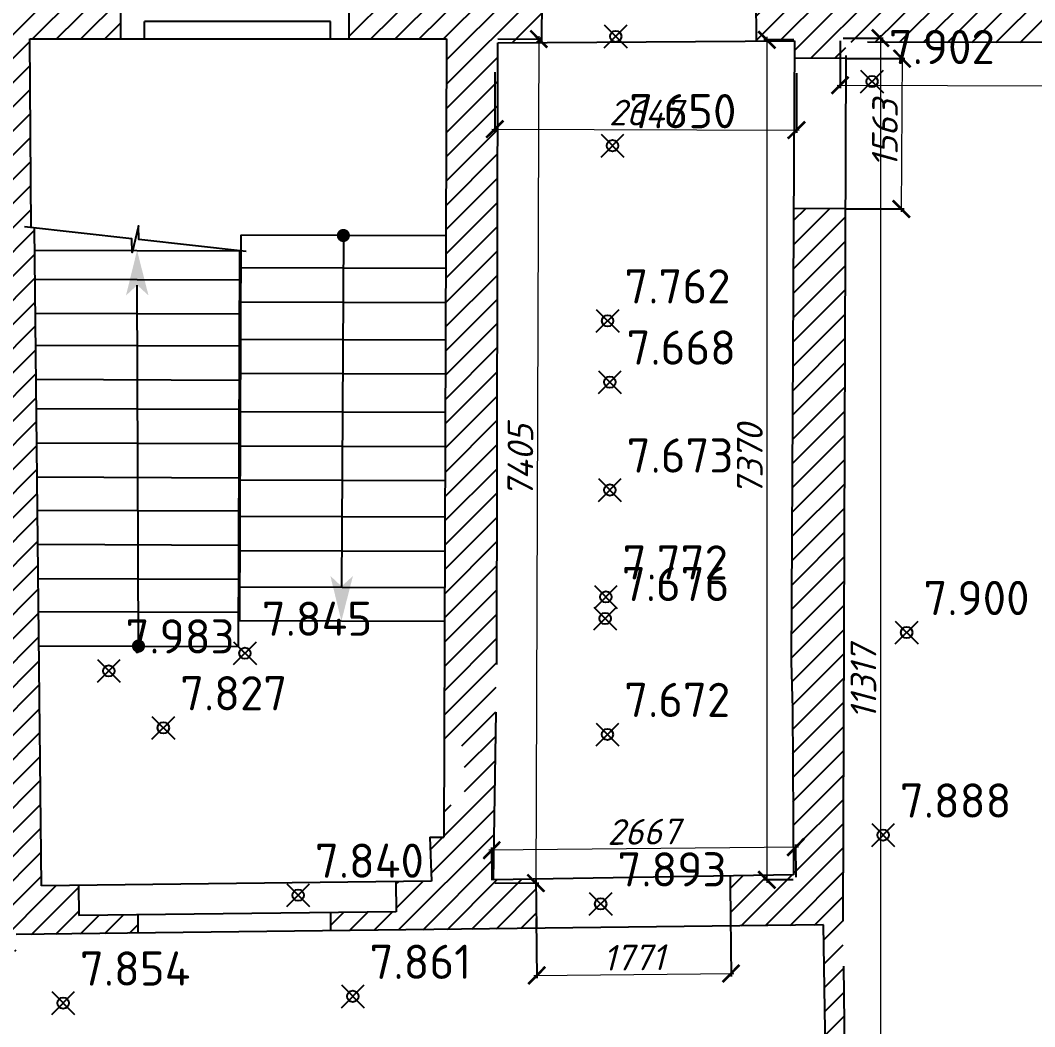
# Model space of a CAD drawing. Header units: millimetres. Extents: x 105 to 396, y -208 to 461.
# Drawn here: x 225.65 to 234.55, y 115.51 to 124.34 of the extents above; entities that cross this region are included whole.
import ezdxf

# ---------------------------------------------------------------- set-up
doc = ezdxf.new("R2010")
doc.units = ezdxf.units.MM
doc.header["$PDMODE"] = 35
doc.header["$PDSIZE"] = 0.1
for name, color, linetype in [('0_Point_Height', 2, 'Continuous'), ('0_Point_Point', 7, 'Continuous'), ('Контур', 7, 'Continuous'), ('тх разм', 7, 'Continuous'), ('Штриховка', 252, 'Continuous')]:
    doc.layers.add(name, color=color, linetype=linetype)
doc.styles.add('Мой', font='isocpeui.ttf')
doc.styles.add('СПДС', font='isocpeur.ttf')
doc.dimstyles.new('Размер в модели', dxfattribs={"dimscale": 0.5, "dimtxt": 0.45, "dimasz": 0.3, "dimexe": 0.05, "dimexo": 0.05, "dimgap": 0.07, "dimtad": 1, "dimdec": 0, "dimlfac": 1000, "dimzin": 1, "dimdsep": 46, "dimtxsty": 'Мой', "dimblk": 'ARCHTICK', "dimcen": 0, "dimdle": 0.05, "dimclrd": 7, "dimclre": 7, "dimclrt": 7, "dimadec": 7, "dimazin": 0, "dimtfac": 1, "dimtdec": 0, "dimtmove": 0, "dimatfit": 3, "dimfxl": 1, "dimfxlon": 1, "dimtolj": 1, "dimtzin": 9, "dimlwd": 13, "dimlwe": -1, "dimarcsym": 1})

# ---------------------------------------------------------------- blocks, each defined once
blk = doc.blocks.new('S1')
at = {"color": 0, "const_width": 0.75}
blk.add_lwpolyline([(-0.375, 0, 1), (0.375, 0, 1)], format="xyb", close=True, dxfattribs=at)
blk = doc.blocks.new('*U55')
at = {"layer": 'Штриховка'}
blk.add_lwpolyline([(0, 0), (-2.5726, -1.6904)], dxfattribs=at)
blk.add_solid([(-2.827, -1.8576), (-2.4423, -1.7231), (-2.5508, -1.5579), (-2.5726, -1.6904)], dxfattribs=at)
at = {"layer": 'Штриховка', "xscale": 0.07662220042706859, "yscale": 0.07662220042706859, "zscale": 0.07662220042706859, "rotation": 1.855910294584648}
blk.add_blockref('S1', (0, 0), dxfattribs=at)
blk = doc.blocks.new('*U56')
at = {"layer": 'Штриховка'}
blk.add_lwpolyline([(0, 0), (2.6313, 1.7621)], dxfattribs=at)
blk.add_solid([(2.8842, 1.9315), (2.5007, 1.7936), (2.6107, 1.6294), (2.6313, 1.7621)], dxfattribs=at)
at = {"layer": 'Штриховка', "xscale": 0.0766222004270686, "yscale": 0.0766222004270686, "zscale": 0.0766222004270686, "rotation": 182.3565030755687}
blk.add_blockref('S1', (0, 0), dxfattribs=at)
blk = doc.blocks.new('_ArchTick')
at = {"color": 0, "linetype": 'ByBlock', "const_width": 0.15}
blk.add_lwpolyline([(-0.5, -0.5), (0.5, 0.5)], dxfattribs=at)
blk = doc.blocks.new('*D392')
at = {"layer": 'Defpoints', "color": 0, "ltscale": 0.03, "transparency": 16777216}
for p in [(232.8426, 124.1799), (238.7096, 124.1654), (238.7085, 123.7513)]:
    blk.add_point(p, dxfattribs=at)
at = {"layer": 'тх разм', "color": 7, "ltscale": 0.03, "transparency": 16777216}
for p, q in [((232.8425, 124.1549), (232.8415, 123.7409)), ((238.7095, 124.1404), (238.7085, 123.7263))]:
    blk.add_line(p, q, dxfattribs=at)
at = {"layer": 'тх разм', "color": 7, "lineweight": 13, "ltscale": 0.03, "transparency": 16777216}
blk.add_line((232.8165, 123.766), (238.7335, 123.7513), dxfattribs=at)
at = {"layer": 'тх разм', "color": 7, "lineweight": 13, "ltscale": 0.03, "transparency": 16777216, "xscale": 0.15, "yscale": 0.15, "zscale": 0.15}
for p, rotation in [((232.8415, 123.7659), 179.8577946393317), ((238.7085, 123.7513), 359.8577946393318)]:
    blk.add_blockref('_ArchTick', p, dxfattribs=dict(at, rotation=rotation))
at = {"layer": 'тх разм', "color": 7, "ltscale": 0.03, "transparency": 16777216, "insert": (235.7754, 123.9076), "char_height": 0.225, "attachment_point": 5, "rotation": 359.85779, "style": 'Мой'}
blk.add_mtext('\\A1;5867', dxfattribs=at)
blk = doc.blocks.new('*D394')
at = {"layer": 'Defpoints', "color": 0, "ltscale": 0.03, "transparency": 16777216}
for p in [(232.8426, 124.1799), (232.8506, 112.8629), (233.1958, 112.8629)]:
    blk.add_point(p, dxfattribs=at)
at = {"layer": 'тх разм', "color": 7, "ltscale": 0.03, "transparency": 16777216}
for p, q in [((232.8676, 124.1799), (233.2208, 124.1799)), ((232.8756, 112.8629), (233.2208, 112.8629))]:
    blk.add_line(p, q, dxfattribs=at)
at = {"layer": 'тх разм', "color": 7, "lineweight": 13, "ltscale": 0.03, "transparency": 16777216}
blk.add_line((233.1958, 124.2049), (233.1958, 112.8379), dxfattribs=at)
at = {"layer": 'тх разм', "color": 7, "lineweight": 13, "ltscale": 0.03, "transparency": 16777216, "xscale": 0.15, "yscale": 0.15, "zscale": 0.15}
for p, rotation in [((233.1958, 124.1799), 90), ((233.1958, 112.8629), 270)]:
    blk.add_blockref('_ArchTick', p, dxfattribs=dict(at, rotation=rotation))
at = {"layer": 'тх разм', "color": 7, "ltscale": 0.03, "transparency": 16777216, "insert": (233.0468, 118.5274), "char_height": 0.225, "attachment_point": 5, "rotation": 90, "style": 'Мой'}
blk.add_mtext('\\A1;11317', dxfattribs=at)
blk = doc.blocks.new('*D415')
at = {"layer": 'Defpoints', "color": 0, "ltscale": 0.03, "transparency": 16777216}
for p in [(229.8143, 124.1731), (232.4613, 124.1647), (232.4587, 123.373)]:
    blk.add_point(p, dxfattribs=at)
at = {"layer": 'тх разм', "color": 7, "ltscale": 0.03, "transparency": 16777216}
for p, q in [((229.8133, 123.8814), (229.8117, 123.3564)), ((232.4603, 123.873), (232.4587, 123.348))]:
    blk.add_line(p, q, dxfattribs=at)
at = {"layer": 'тх разм', "color": 7, "lineweight": 13, "ltscale": 0.03, "transparency": 16777216}
blk.add_line((229.7868, 123.3815), (232.4837, 123.3729), dxfattribs=at)
at = {"layer": 'тх разм', "color": 7, "lineweight": 13, "ltscale": 0.03, "transparency": 16777216, "xscale": 0.15, "yscale": 0.15, "zscale": 0.15}
for p, rotation in [((229.8118, 123.3814), 179.8174945378463), ((232.4587, 123.373), 359.8174945378463)]:
    blk.add_blockref('_ArchTick', p, dxfattribs=dict(at, rotation=rotation))
at = {"layer": 'тх разм', "color": 7, "ltscale": 0.03, "transparency": 16777216, "insert": (231.1357, 123.5262), "char_height": 0.225, "attachment_point": 5, "rotation": 359.81749, "style": 'Мой'}
blk.add_mtext('\\A1;2647', dxfattribs=at)
blk = doc.blocks.new('*D416')
at = {"layer": 'Defpoints', "color": 0, "ltscale": 0.03, "transparency": 16777216}
for p in [(232.4613, 124.1647), (232.1989, 116.7947), (232.455, 116.7947)]:
    blk.add_point(p, dxfattribs=at)
at = {"layer": 'тх разм', "color": 7, "ltscale": 0.03, "transparency": 16777216}
for p, q in [((232.4363, 124.1647), (232.1739, 124.1647)), ((232.43, 116.7947), (232.1739, 116.7947))]:
    blk.add_line(p, q, dxfattribs=at)
at = {"layer": 'тх разм', "color": 7, "lineweight": 13, "ltscale": 0.03, "transparency": 16777216}
blk.add_line((232.1989, 124.1897), (232.1989, 116.7697), dxfattribs=at)
at = {"layer": 'тх разм', "color": 7, "lineweight": 13, "ltscale": 0.03, "transparency": 16777216, "xscale": 0.15, "yscale": 0.15, "zscale": 0.15}
for p, rotation in [((232.1989, 124.1647), 90), ((232.1989, 116.7947), 270)]:
    blk.add_blockref('_ArchTick', p, dxfattribs=dict(at, rotation=rotation))
at = {"layer": 'тх разм', "color": 7, "ltscale": 0.03, "transparency": 16777216, "insert": (232.05, 120.4797), "char_height": 0.225, "attachment_point": 5, "rotation": 90, "style": 'Мой'}
blk.add_mtext('\\A1;7370', dxfattribs=at)
blk = doc.blocks.new('*D417')
at = {"layer": 'Defpoints', "color": 0, "ltscale": 0.03, "transparency": 16777216}
for p in [(229.7853, 117.0547), (232.455, 116.7947), (229.7882, 116.7682)]:
    blk.add_point(p, dxfattribs=at)
at = {"layer": 'тх разм', "color": 7, "lineweight": 13, "ltscale": 0.03, "transparency": 16777216}
blk.add_line((232.4772, 117.0814), (229.7603, 117.0544), dxfattribs=at)
at = {"layer": 'тх разм', "color": 7, "ltscale": 0.03, "transparency": 16777216}
for p, q in [((229.7879, 116.7932), (229.7851, 117.0797)), ((232.4548, 116.8197), (232.4519, 117.1062))]:
    blk.add_line(p, q, dxfattribs=at)
at = {"layer": 'тх разм', "color": 7, "lineweight": 13, "ltscale": 0.03, "transparency": 16777216, "xscale": 0.15, "yscale": 0.15, "zscale": 0.15}
for p, rotation in [((229.7853, 117.0547), 180.5696451931217), ((232.4522, 117.0812), 0.5696451931216995)]:
    blk.add_blockref('_ArchTick', p, dxfattribs=dict(at, rotation=rotation))
at = {"layer": 'тх разм', "color": 7, "ltscale": 0.03, "transparency": 16777216, "insert": (231.1173, 117.2169), "char_height": 0.225, "attachment_point": 5, "rotation": 0.56965, "style": 'Мой'}
blk.add_mtext('\\A1;2667', dxfattribs=at)
blk = doc.blocks.new('*D418')
at = {"layer": 'Defpoints', "color": 0, "ltscale": 0.03, "transparency": 16777216}
for p in [(229.8143, 124.1731), (229.7882, 116.7682), (230.1722, 116.7668)]:
    blk.add_point(p, dxfattribs=at)
at = {"layer": 'тх разм', "color": 7, "ltscale": 0.03, "transparency": 16777216}
for p, q in [((229.8393, 124.1731), (230.2233, 124.1717)), ((229.8132, 116.7681), (230.1972, 116.7667))]:
    blk.add_line(p, q, dxfattribs=at)
at = {"layer": 'тх разм', "color": 7, "lineweight": 13, "ltscale": 0.03, "transparency": 16777216}
blk.add_line((230.1984, 124.1968), (230.1721, 116.7418), dxfattribs=at)
at = {"layer": 'тх разм', "color": 7, "lineweight": 13, "ltscale": 0.03, "transparency": 16777216, "xscale": 0.15, "yscale": 0.15, "zscale": 0.15}
for p, rotation in [((230.1983, 124.1718), 89.79803941585254), ((230.1722, 116.7668), 269.7980394158525)]:
    blk.add_blockref('_ArchTick', p, dxfattribs=dict(at, rotation=rotation))
at = {"layer": 'тх разм', "color": 7, "ltscale": 0.03, "transparency": 16777216, "insert": (230.0363, 120.4698), "char_height": 0.225, "attachment_point": 5, "rotation": 89.79804, "style": 'Мой'}
blk.add_mtext('\\A1;7405', dxfattribs=at)
blk = doc.blocks.new('*D402')
at = {"layer": 'Defpoints', "color": 0, "ltscale": 0.03, "transparency": 16777216}
for p in [(232.1086, 125.3133), (230.2261, 124.1718), (232.1043, 124.1647)]:
    blk.add_point(p, dxfattribs=at)
at = {"layer": 'тх разм', "color": 7, "lineweight": 13, "ltscale": 0.03, "transparency": 16777216}
blk.add_line((230.2054, 125.3205), (232.1336, 125.3132), dxfattribs=at)
at = {"layer": 'тх разм', "color": 7, "ltscale": 0.03, "transparency": 16777216}
for p, q in [((230.2285, 124.8204), (230.2305, 125.3454)), ((232.1067, 124.8133), (232.1087, 125.3383))]:
    blk.add_line(p, q, dxfattribs=at)
at = {"layer": 'тх разм', "color": 7, "lineweight": 13, "ltscale": 0.03, "transparency": 16777216, "xscale": 0.15, "yscale": 0.15, "zscale": 0.15}
for p, rotation in [((230.2304, 125.3204), 179.7825025749267), ((232.1086, 125.3133), 359.7825025749266)]:
    blk.add_blockref('_ArchTick', p, dxfattribs=dict(at, rotation=rotation))
at = {"layer": 'тх разм', "color": 7, "ltscale": 0.03, "transparency": 16777216, "insert": (231.1701, 125.4643), "char_height": 0.225, "attachment_point": 5, "rotation": 359.7825, "style": 'Мой'}
blk.add_mtext('\\A1;1909', dxfattribs=at)
blk = doc.blocks.new('*D169')
at = {"layer": 'Defpoints', "color": 0, "ltscale": 0.03, "transparency": 16777216}
for p in [(232.441, 124.0046), (232.4341, 122.6858), (233.3789, 122.6809)]:
    blk.add_point(p, dxfattribs=at)
at = {"layer": 'тх разм', "color": 7, "ltscale": 0.03, "transparency": 16777216}
for p, q in [((232.8858, 124.0023), (233.4108, 123.9996)), ((232.8789, 122.6835), (233.4039, 122.6808))]:
    blk.add_line(p, q, dxfattribs=at)
at = {"layer": 'тх разм', "color": 7, "lineweight": 13, "ltscale": 0.03, "transparency": 16777216}
blk.add_line((233.386, 124.0247), (233.3788, 122.6559), dxfattribs=at)
at = {"layer": 'тх разм', "color": 7, "lineweight": 13, "ltscale": 0.03, "transparency": 16777216, "xscale": 0.15, "yscale": 0.15, "zscale": 0.15}
for p, rotation in [((233.3858, 123.9997), 89.70048220726719), ((233.3789, 122.6809), 269.7004822072672)]:
    blk.add_blockref('_ArchTick', p, dxfattribs=dict(at, rotation=rotation))
at = {"layer": 'тх разм', "color": 7, "ltscale": 0.03, "transparency": 16777216, "insert": (233.2349, 123.3411), "char_height": 0.225, "attachment_point": 5, "rotation": 89.70048, "style": 'Мой'}
blk.add_mtext('\\A1;1563', dxfattribs=at)
blk = doc.blocks.new('*D401')
at = {"layer": 'Defpoints', "color": 0, "ltscale": 0.03, "transparency": 16777216}
for p in [(231.8766, 116.789), (230.1726, 116.772), (231.8847, 115.9731)]:
    blk.add_point(p, dxfattribs=at)
at = {"layer": 'тх разм', "color": 7, "ltscale": 0.03, "transparency": 16777216}
for p, q in [((230.1758, 116.4561), (230.181, 115.9311)), ((231.8797, 116.473), (231.8849, 115.9481))]:
    blk.add_line(p, q, dxfattribs=at)
at = {"layer": 'тх разм', "color": 7, "lineweight": 13, "ltscale": 0.03, "transparency": 16777216}
blk.add_line((230.1557, 115.9559), (231.9097, 115.9733), dxfattribs=at)
at = {"layer": 'тх разм', "color": 7, "lineweight": 13, "ltscale": 0.03, "transparency": 16777216, "xscale": 0.15, "yscale": 0.15, "zscale": 0.15}
for p, rotation in [((230.1807, 115.9561), 180.5696451931218), ((231.8847, 115.9731), 0.5696451931217648)]:
    blk.add_blockref('_ArchTick', p, dxfattribs=dict(at, rotation=rotation))
at = {"layer": 'тх разм', "color": 7, "ltscale": 0.03, "transparency": 16777216, "insert": (231.0312, 116.1135), "char_height": 0.225, "attachment_point": 5, "rotation": 0.56965, "style": 'Мой'}
blk.add_mtext('\\A1;1771', dxfattribs=at)
blk = doc.blocks.new('оо')
at = {"layer": 'Штриховка', "ltscale": 0.03}
h = blk.add_hatch(dxfattribs=at)
h.set_pattern_fill('_USER', color=256, scale=0.15, angle=45, pattern_type=0)
h.set_pattern_definition([(45, (-730.07147, -1523.20352), (-0.106066017, 0.106066017), [])])
h.paths.add_polyline_path([(239.404, 133.2256), (239.4012, 134.1799), (239.1087, 134.179), (239.1089, 134.1415), (238.9689, 134.1409), (238.6966, 134.1397), (238.703, 132.6484), (238.7009, 132.4994), (238.7039, 131.6408), (238.9865, 131.6418), (239.4111, 131.6436)])
h.paths.add_polyline_path([(192.7854, 116.8622), (192.6882, 116.8627), (192.4633, 116.8808), (192.1985, 116.8808), (192.1985, 116.3933), (192.7876, 116.3961)])
h.paths.add_polyline_path([(183.8492, 138.1624), (183.394, 138.1603), (183.4009, 133.9571), (183.3941, 133.8458), (183.3941, 133.0673), (183.3992, 132.8898), (183.405, 127.5534), (183.8708, 127.5534), (183.8715, 133.1585)])
h.paths.add_polyline_path([(177.3207, 133.8845), (177.0269, 133.8847), (176.8869, 133.8848), (176.8869, 133.9427), (176.6088, 133.943), (176.6073, 132.4189), (176.6039, 131.5441), (176.8866, 131.5429), (176.8866, 131.6021), (177.0266, 131.6022), (177.3204, 131.6025), (177.3191, 132.9128), (177.32, 133.051)])
h.paths.add_polyline_path([(217.5034, 112.887), (212.9544, 112.9068), (212.9524, 112.4478), (215.1911, 112.443), (215.3615, 112.4114), (216.5728, 112.4114), (216.7672, 112.4391), (217.5014, 112.4371)])
h.paths.add_polyline_path([(217.2457, 106.1328), (217.2456, 106.2728), (217.2466, 106.5764), (216.7557, 106.578), (216.6182, 106.5777), (216.1187, 106.5793), (216.1176, 106.2534), (216.1172, 106.1134), (216.0973, 106.1134), (216.0975, 105.805), (216.3924, 105.8052), (216.3925, 105.6692), (216.913, 105.6696), (216.9129, 105.8056), (217.2459, 105.8058)])
h.paths.add_polyline_path([(211.4827, 106.2769), (211.4823, 106.1369), (211.4958, 106.1369), (211.4948, 105.8085), (210.422, 105.8117), (210.423, 106.1371), (210.4232, 106.2771), (210.4235, 106.5958), (210.8454, 106.5953), (210.9864, 106.5952), (210.9864, 106.5958), (211.4837, 106.5942)])
h.paths.add_polyline_path([(211.4114, 112.9136), (210.4672, 112.9177), (210.4653, 112.4608), (210.8517, 112.4599), (210.9896, 112.452), (211.4094, 112.4511)])
h.paths.add_polyline_path([(200.1463, 106.6082), (199.8139, 106.6089), (199.6692, 106.6118), (199.1635, 106.6109), (199.1639, 106.3057), (199.1642, 106.1657), (199.1563, 106.1657), (199.156, 105.8315), (199.4238, 105.8313), (199.4237, 105.712), (199.939, 105.7115), (199.9391, 105.8308), (200.222, 105.8305), (200.2223, 106.1587), (200.1454, 106.1588), (200.1457, 106.2988)])
h.paths.add_polyline_path([(206.7125, 112.9301), (201.9453, 112.9362), (201.9447, 112.4713), (205.2499, 112.453), (205.3897, 112.4721), (208.9313, 112.4642), (208.9323, 112.9244), (207.9955, 112.9285), (207.3025, 112.9294), (207.3023, 112.7522), (206.7123, 112.753)])
h.paths.add_polyline_path([(205.8476, 106.6011), (205.3811, 106.6016), (205.2424, 106.5982), (204.8156, 106.5991), (204.815, 106.2897), (204.8147, 106.1497), (204.8144, 105.8262), (205.8467, 105.8253), (205.8472, 106.2966)])
h.paths.add_polyline_path([(200.4007, 112.9382), (193.5761, 112.947), (193.5755, 112.5059), (197.2532, 112.5065), (197.5, 112.5018), (199.6384, 112.5018), (199.7936, 112.4832), (200.3982, 112.4799)])
h.paths.add_polyline_path([(202.9986, 117.2804), (202.9986, 117.5847), (201.9027, 117.5847), (201.9027, 117.2828), (201.9779, 117.2826), (201.9774, 117.1426), (201.9765, 116.8296), (202.9955, 116.8265), (202.9965, 117.1404)])
h.paths.add_polyline_path([(200.2064, 117.148), (200.2068, 117.288), (200.2213, 117.288), (200.2213, 117.5848), (199.1388, 117.5848), (199.1388, 117.2989), (199.1597, 117.2989), (199.1592, 117.1589), (199.1583, 116.8383), (200.2054, 116.8351)])
h.paths.add_polyline_path([(197.3529, 117.3044), (197.3846, 117.3043), (197.3846, 117.5848), (194.5927, 117.5849), (194.5914, 117.8366), (194.2593, 117.8348), (194.2596, 117.8083), (194.1196, 117.8071), (194.0031, 117.8061), (194.0035, 117.7593), (193.8537, 117.758), (193.8615, 116.8562), (193.6286, 116.8575), (193.6261, 116.4), (194.3481, 116.4034), (194.3379, 116.8531), (197.3514, 116.8438), (197.3524, 117.1644)])
h.paths.add_polyline_path([(190.8882, 118.0903), (190.8758, 119.5941), (190.8745, 119.7681), (190.8745, 121.1573), (190.8789, 121.5362), (190.8881, 124.1511), (191.4675, 124.1484), (191.469, 124.4727), (191.4692, 124.6127), (191.4696, 124.903), (189.461, 124.9059), (189.4606, 124.6307), (189.6075, 124.6303), (189.6072, 124.4903), (189.6065, 124.1767), (190.4004, 124.1749), (190.4314, 116.8256), (190.0179, 116.8231), (190.0195, 116.5532), (189.5732, 116.5505), (189.5742, 116.3905), (190.7775, 116.4037), (190.7775, 116.2605), (191.1955, 116.2605), (191.1955, 116.3886), (191.3855, 116.3895), (191.3855, 116.8808), (190.914, 116.8808), (190.914, 117.8239)])
h.paths.add_polyline_path([(194.5541, 124.8985), (193.218, 124.9005), (193.2176, 124.6047), (193.217, 124.4647), (193.156, 124.465), (193.1545, 124.1407), (193.8013, 124.1377), (193.8308, 121.5132), (193.8227, 121.3387), (193.8457, 118.6753), (193.9956, 118.6766), (194.1121, 118.6776), (194.252, 118.6788), (194.2528, 118.5934), (194.5874, 118.5951)])
h.paths.add_polyline_path([(187.6473, 124.6347), (187.7908, 124.6344), (187.7912, 124.9084), (187.2137, 124.9092), (187.2077, 125.9046), (186.8972, 125.9027), (186.8973, 125.8694), (186.7573, 125.8691), (186.4783, 125.8684), (186.481, 124.784), (186.1138, 124.7851), (186.112, 124.1958), (186.3906, 124.1953), (186.4011, 119.2135), (186.563, 119.2138), (186.5639, 118.7778), (186.4985, 118.7777), (186.4992, 118.4547), (186.4027, 118.4545), (186.4067, 116.5333), (186.4086, 116.3557), (187.9038, 116.3721), (187.9027, 116.5403), (187.3499, 116.5369), (187.3483, 116.8068), (186.8542, 116.8038), (186.8526, 117.3304), (186.7015, 117.33), (186.6997, 117.909), (186.8508, 117.9094), (186.8319, 124.1829), (187.6463, 124.1811), (187.647, 124.4947)])
h.paths.add_polyline_path([(183.823, 121.0007), (183.3811, 120.9985), (183.4071, 116.1535), (183.5147, 116.1534), (183.5138, 115.3175), (183.6593, 115.3175), (183.6596, 116.1505), (183.8485, 116.1505), (183.8485, 116.3276), (183.8448, 116.5044)])
h.paths.add_polyline_path([(184.0699, 124.7912), (183.8705, 124.7918), (183.8707, 126.1754), (183.4065, 126.1754), (183.408, 124.7982), (178.5746, 124.8027), (177.3206, 124.8009), (177.3267, 125.5118), (177.3263, 125.9256), (177.0276, 125.9252), (176.8876, 125.9251), (176.8876, 125.9505), (176.5817, 125.9517), (176.577, 124.7704), (176.6982, 124.7699), (176.7001, 123.6128), (177.0084, 123.6133), (177.0082, 123.6711), (177.1482, 123.6716), (177.4743, 123.6726), (177.4727, 124.1986), (183.1307, 124.1944), (183.1933, 124.1839), (183.3608, 124.1839), (183.3608, 123.9068), (183.3658, 123.8498), (183.3739, 122.3541), (183.8164, 122.3563), (183.8075, 124.1996), (184.0681, 124.1992)])
h.paths.add_polyline_path([(177.4799, 121.8825), (177.1538, 121.8815), (177.0138, 121.881), (177.0137, 121.8914), (176.7029, 121.8909), (176.7046, 120.8097), (177.0372, 120.8102), (177.0371, 120.8341), (177.1771, 120.8346), (177.3062, 120.835), (177.306, 120.9161), (177.4829, 120.9167)])
h.paths.add_polyline_path([(177.486, 119.9145), (177.3091, 119.9139), (177.3087, 120.0209), (177.1796, 120.0205), (176.7059, 120.0197), (176.7068, 119.4445), (176.7098, 118.9485), (177.0425, 118.9505), (177.0423, 118.9851), (177.1823, 118.9859), (177.3108, 118.9866), (177.3103, 119.0817), (177.4894, 119.0827), (177.4875, 119.4335)])
h.paths.add_polyline_path([(177.5048, 116.2236), (177.3227, 116.2226), (177.3222, 116.3227), (177.1967, 116.322), (177.0567, 116.3211), (176.7257, 116.3191), (176.732, 115.2589), (177.0385, 115.2607), (177.0382, 115.3142), (177.1782, 115.3149), (177.5097, 115.3167)])
h.paths.add_polyline_path([(183.8515, 112.7788), (183.8515, 112.8995), (183.6585, 112.8995), (183.6588, 113.9215), (183.5124, 113.9215), (183.5113, 112.8961), (177.5224, 112.9665), (177.5195, 113.4938), (177.188, 113.492), (177.048, 113.4912), (177.0477, 113.5361), (176.7424, 113.5342), (176.7504, 112.2118), (177.1364, 112.2083), (177.1353, 112.0909), (177.6353, 112.0863), (177.6364, 112.2037), (182.9725, 112.1552), (182.977, 111.6837), (183.1097, 111.6849), (183.1121, 111.4318), (183.4419, 111.435), (183.4417, 111.4519), (183.5817, 111.4538), (183.6917, 111.4553), (183.6911, 111.4951), (183.8655, 111.4975), (183.8595, 111.931)])
h.paths.add_polyline_path([(183.8782, 110.5739), (183.7039, 110.5714), (183.703, 110.6364), (183.593, 110.6349), (183.4531, 110.6283), (183.1198, 110.6251), (183.1296, 109.6025), (183.4482, 109.6056), (183.4475, 109.6545), (183.5875, 109.6564), (183.8909, 109.6606)], flags=17)
h.paths.add_polyline_path([(183.903, 108.7792), (183.7412, 108.7769), (183.6027, 108.7899), (183.4595, 108.7879), (183.4593, 108.8013), (183.1373, 108.7982), (183.147, 107.7846), (183.4625, 107.7877), (183.4622, 107.8119), (183.6021, 107.8139), (183.7471, 107.8159), (183.7464, 107.8632), (183.9157, 107.8655)], flags=17)
h.paths.add_polyline_path([(183.9279, 106.9796), (183.7587, 106.9773), (183.6135, 106.9891), (183.4737, 106.9787), (183.1547, 106.9757), (183.1647, 105.9294), (183.4881, 105.9324), (183.4873, 105.9962), (183.6272, 105.9981), (183.7695, 106.0001), (183.7681, 106.0991), (183.9401, 106.1015)], flags=17)
h.paths.add_polyline_path([(187.1835, 129.9226), (186.8934, 129.9209), (186.8935, 129.8736), (186.7535, 129.8732), (186.4684, 129.8725), (186.474, 127.6084), (186.753, 127.6091), (186.893, 127.6041), (187.1974, 127.6059)])
h.paths.add_polyline_path([(187.1658, 133.9261), (186.8835, 133.9258), (186.8836, 133.8894), (186.7436, 133.889), (186.4585, 133.8883), (186.4641, 131.6334), (186.7492, 131.6341), (186.8892, 131.6345), (186.8893, 131.5987), (187.1733, 131.6004), (187.1673, 132.5988)])
h.paths.add_polyline_path([(187.1613, 137.7501), (187.1598, 137.9487), (186.8736, 137.9465), (186.8737, 137.9252), (186.7337, 137.9248), (186.4485, 137.9241), (186.4542, 135.6264), (186.7393, 135.6271), (186.8793, 135.6275), (186.8794, 135.604), (187.1638, 135.6043)])
h.paths.add_polyline_path([(187.1153, 143.6804), (187.1085, 147.6405), (185.6176, 147.6571), (185.6144, 147.3639), (185.6695, 147.3634), (185.6682, 147.2234), (185.6654, 146.9296), (186.3941, 146.9227), (186.4262, 141.2525), (186.4274, 141.0414), (186.0161, 141.0499), (185.4776, 141.0559), (185.4692, 140.5891), (186.442, 140.5716), (186.4442, 139.6764), (186.7293, 139.6771), (186.8693, 139.6775), (186.8694, 139.6461), (187.1466, 139.6482)])
h.paths.add_polyline_path([(184.1589, 147.3777), (184.2003, 147.3773), (184.2036, 147.6728), (182.8239, 147.6882), (182.6032, 147.6896), (182.6014, 147.3928), (182.6956, 147.3919), (182.6942, 147.2519), (182.6915, 146.9578), (184.1548, 146.944), (184.1576, 147.2377)])
h.paths.add_polyline_path([(181.1857, 147.4062), (181.2029, 147.4061), (181.2047, 147.6983), (179.6087, 147.7083), (179.6069, 147.4161), (179.6676, 147.4156), (179.6663, 147.2756), (179.6635, 146.9865), (181.1816, 146.9721), (181.1844, 147.2662)], flags=17)
h.paths.add_polyline_path([(178.1616, 147.4298), (178.1786, 147.4297), (178.1804, 147.7172), (176.6351, 147.7268), (176.6146, 140.1644), (176.6141, 139.6267), (176.8918, 139.6265), (176.8918, 139.6928), (177.0318, 139.6927), (177.3257, 139.6925), (177.3265, 140.6763), (183.1064, 140.6114), (183.3903, 140.6119), (183.3903, 140.405), (183.3918, 139.4984), (183.8432, 139.5004), (183.8382, 140.6184), (184.0798, 140.6141), (184.088, 141.0715), (178.9859, 141.1288), (178.8517, 141.1417), (177.3382, 141.1417), (177.3382, 141.532), (177.3273, 141.6607), (177.3332, 145.8535), (177.1879, 145.8537), (177.1895, 147.0088), (177.3348, 147.0086), (178.1576, 147.0008), (178.1603, 147.2898)])
h.paths.add_polyline_path([(177.3242, 137.9304), (177.0303, 137.9307), (176.8903, 137.9308), (176.8904, 138.0113), (176.6126, 138.0116), (176.6103, 135.584), (176.8883, 135.5838), (176.8884, 135.6369), (177.0284, 135.6367), (177.3222, 135.6365)])
h.paths.add_polyline_path([(177.3222, 129.8575), (177.0284, 129.8572), (176.8884, 129.857), (176.8883, 129.892), (176.5973, 129.8932), (176.5882, 127.5915), (176.8859, 127.5904), (176.8858, 127.6701), (177.0258, 127.6703), (177.3245, 127.6706)])
h.paths.add_polyline_path([(229.6775, 129.8775), (229.392, 129.8767), (228.9485, 129.8756), (228.9534, 127.6819), (229.2478, 127.6826), (229.3878, 127.684), (229.6837, 127.6849)])
h.paths.add_polyline_path([(229.6661, 133.9325), (229.3872, 133.9317), (228.9394, 133.9307), (228.9446, 131.6235), (229.3871, 131.6247), (229.6726, 131.6255)])
h.paths.add_polyline_path([(229.6547, 137.9526), (229.3469, 137.9517), (229.2069, 137.9475), (228.9326, 137.9472), (228.9341, 136.276), (228.9356, 135.6317), (229.3824, 135.6327), (229.6613, 135.6335)])
h.paths.add_polyline_path([(229.6358, 146.957), (230.4215, 146.9564), (230.4217, 147.306), (230.4218, 147.446), (230.4304, 147.446), (230.4318, 147.7636), (228.9236, 147.7704), (228.9311, 139.6186), (229.2022, 139.6188), (229.202, 139.6814), (229.342, 139.6818), (229.6499, 139.6826), (229.647, 140.6938), (230.4719, 140.688), (230.4751, 141.1446), (229.6522, 141.1541)])
h.paths.add_polyline_path([(233.4759, 147.75), (231.8741, 147.7572), (231.8727, 147.4449), (231.9037, 147.4449), (231.9036, 147.3049), (231.9034, 146.9553), (233.4605, 146.9541), (233.4607, 147.2812), (233.4608, 147.4212), (233.4744, 147.4212)])
h.paths.add_polyline_path([(236.5068, 147.7364), (234.874, 147.7437), (234.8725, 147.4202), (234.9268, 147.4201), (234.9267, 147.2801), (234.9265, 146.9531), (236.5045, 146.9519), (236.5048, 147.2784)])
h.paths.add_polyline_path([(239.3386, 147.7237), (237.9728, 147.7298), (237.9708, 147.2773), (237.9705, 146.9508), (238.6166, 146.9503), (238.6526, 141.3308), (238.6545, 141.0495), (238.247, 141.0542), (231.8203, 141.1289), (231.8171, 140.6785), (232.2058, 140.6758), (232.212, 138.9506), (232.3572, 138.9511), (232.3591, 138.4021), (232.2139, 138.4015), (232.2245, 135.45), (232.6854, 135.4516), (232.6662, 140.6491), (235.8796, 140.6214), (237.741, 140.6036), (238.6692, 140.5957), (238.671, 140.1793), (238.9432, 140.1805), (239.0832, 140.19), (239.383, 140.1909), (239.3813, 140.7616)])
h.paths.add_polyline_path([(239.3882, 138.4855), (239.0904, 138.4846), (239.0906, 138.4452), (238.9506, 138.4446), (238.6784, 138.4435), (238.6893, 135.8682), (238.9615, 135.8693), (239.3961, 135.8706)])
h.paths.add_polyline_path([(239.4185, 129.9736), (239.1324, 129.9723), (239.1328, 129.8481), (238.9928, 129.8476), (238.7103, 129.8466), (238.7182, 127.5984), (239.0096, 127.5994), (239.1496, 127.5999), (239.1498, 127.5557), (239.4292, 127.5569)])
h.paths.add_polyline_path([(177.4947, 118.1036), (177.3156, 118.1026), (177.315, 118.2015), (177.1865, 118.2008), (176.7143, 118.1979), (176.7208, 117.1229), (177.0523, 117.1249), (177.0522, 117.1581), (177.1922, 117.1589), (177.3176, 117.1596), (177.3171, 117.2566), (177.4992, 117.2576)])
h.paths.add_polyline_path([(230.1723, 116.8001), (229.797, 116.7938), (229.8204, 118.2675), (229.8294, 118.6855), (229.8383, 124.1388), (230.226, 124.1415), (230.2275, 124.7454), (229.692, 124.7467), (229.6888, 125.8825), (229.3929, 125.8817), (229.2529, 125.8814), (228.9574, 125.8807), (228.9597, 124.8958), (228.478, 124.8961), (228.4779, 124.5895), (228.5355, 124.5895), (228.5355, 124.4495), (228.5355, 124.1735), (229.3893, 124.1735), (229.3678, 117.9714), (229.5482, 117.9708), (229.5464, 117.4528), (229.366, 117.4535), (229.3651, 117.1683), (229.2415, 117.1687), (229.2579, 116.7844), (228.9448, 116.7807), (228.9479, 116.5142), (228.3721, 116.5073), (228.374, 116.3481), (230.1774, 116.3695)])
h.paths.add_polyline_path([(226.5305, 124.5895), (226.6131, 124.5895), (226.6132, 124.8972), (224.5531, 124.8983), (224.5529, 124.5736), (224.6059, 124.5737), (224.6062, 124.4337), (224.6067, 124.1352), (225.2943, 124.1364), (225.3326, 120.5101), (225.3376, 120.0075), (225.3574, 117.872), (225.3302, 117.675), (225.3302, 116.7676), (223.8994, 116.7676), (223.6781, 116.7349), (223.5524, 116.7379), (223.5548, 116.2903), (225.1875, 116.2989), (225.1875, 116.1695), (225.6125, 116.1695), (225.6125, 116.3152), (226.684, 116.328), (226.6821, 116.4873), (226.1613, 116.4811), (226.1581, 116.7475), (225.8345, 116.7437), (225.7725, 122.5133), (225.7446, 122.5164), (225.7323, 124.1735), (226.5305, 124.1735), (226.5305, 124.4495)])
h.paths.add_polyline_path([(222.9172, 124.4307), (222.9207, 124.5707), (222.9209, 124.8993), (221.5482, 124.9001), (221.6135, 118.5847), (221.9043, 118.5877), (222.0443, 118.5904), (222.2066, 118.591), (222.2063, 118.678), (222.3588, 118.6785), (222.3533, 120.3355), (222.3527, 120.5136), (222.3461, 122.4875), (222.1705, 122.4869), (222.1665, 123.663), (222.3421, 123.6636), (222.3406, 124.1311), (222.9177, 124.1322)])
h.paths.add_polyline_path([(222.3619, 117.7486), (222.0471, 117.7475), (221.9071, 117.7471), (221.907, 117.7805), (221.6219, 117.7775), (221.6244, 117.5337), (218.8029, 117.5442), (218.8018, 117.2398), (218.8516, 117.2397), (218.8513, 117.0997), (218.8505, 116.7811), (221.6133, 116.7745), (221.6117, 116.28), (222.7315, 116.2859), (222.729, 116.7576), (222.3652, 116.7662)])
h.paths.add_polyline_path([(217.0699, 117.5506), (215.9855, 117.5547), (215.9843, 117.2466), (216.0576, 117.2464), (216.0573, 117.1064), (216.0565, 116.7879), (217.0675, 116.7854), (217.0683, 117.104)])
h.paths.add_polyline_path([(214.2703, 117.1107), (214.2706, 117.2507), (214.2708, 117.2507), (214.2719, 117.561), (213.2055, 117.565), (213.2043, 117.2446), (213.2014, 117.1046), (213.2004, 116.7951), (213.7385, 116.7935), (214.2695, 116.7922)])
h.paths.add_polyline_path([(211.4426, 117.5715), (210.3612, 117.5755), (210.3601, 117.2588), (210.4009, 117.2587), (210.4004, 117.1187), (210.3995, 116.8037), (211.4174, 116.8006), (211.4184, 117.1101), (211.4188, 117.2501)])
h.paths.add_polyline_path([(208.6314, 117.2641), (208.6325, 117.5819), (207.9203, 117.5846), (207.5452, 117.5846), (207.5452, 117.2672), (207.5928, 117.2671), (207.5924, 117.1271), (207.5914, 116.8124), (208.6276, 116.8092), (208.6285, 117.1241)])
h.paths.add_polyline_path([(205.7945, 117.1326), (205.7923, 117.2726), (205.7923, 117.5846), (204.736, 117.5846), (204.736, 117.275), (204.7889, 117.2749), (204.7885, 117.1349), (204.7875, 116.821), (205.7935, 116.8179)])
h.paths.add_polyline_path([(214.3245, 106.5851), (213.2686, 106.5885), (213.2676, 106.2712), (213.2671, 106.1312), (213.2607, 105.8033), (213.3639, 105.803), (214.3488, 105.8037), (214.3486, 106.119), (214.323, 106.1191), (214.3235, 106.2591)])
h.paths.add_polyline_path([(208.6467, 106.5978), (207.6435, 106.599), (207.6432, 106.2945), (207.6426, 105.8236), (207.8586, 105.8234), (207.8582, 105.695), (208.3915, 105.6934), (208.3919, 105.8177), (208.6452, 105.8169), (208.6461, 106.1392), (208.6463, 106.2792)])
h.paths.add_polyline_path([(219.9875, 106.2661), (219.9885, 106.5673), (218.9167, 106.5708), (218.9157, 106.2672), (218.9378, 106.1272), (218.938, 105.8071), (219.9878, 105.8078)])
h.paths.add_polyline_path([(222.7555, 106.2634), (222.8045, 106.2632), (222.8055, 106.558), (221.6586, 106.5618), (221.6576, 106.2605), (221.6579, 105.8091), (222.7552, 105.8099), (222.755, 106.1234)], flags=17)
h.paths.add_polyline_path([(225.5873, 112.1825), (225.7995, 112.1825), (225.7995, 112.5335), (225.582, 112.5335), (225.5861, 112.9758), (225.1485, 112.9853), (225.1485, 112.8537), (219.0414, 112.8803), (219.0394, 112.4327), (223.9552, 112.4188), (225.1107, 112.4112), (225.1107, 112.0292), (225.144, 111.9177), (225.1996, 106.55), (224.4886, 106.5524), (224.4876, 106.2576), (224.5245, 106.2575), (224.5241, 106.1175), (224.5243, 105.8112), (224.7864, 105.8113), (224.7865, 105.6772), (224.9112, 105.6793), (224.9278, 104.7136), (224.7951, 104.7113), (224.804, 104.1882), (224.9367, 104.1905), (224.9431, 103.8177), (226.8824, 103.8042), (226.8817, 103.6984), (227.0251, 103.6974), (227.0258, 103.8033), (231.1097, 103.7749), (231.1092, 103.6995), (231.2442, 103.6986), (231.2447, 103.774), (233.2191, 103.7603), (233.2171, 104.1275), (233.3619, 104.1283), (233.3589, 104.6704), (233.2141, 104.6696), (233.2125, 104.9738), (232.7755, 104.9715), (232.6339, 104.9705), (232.634, 104.9536), (232.4558, 104.9524), (232.4589, 104.5074), (227.7045, 104.5316), (227.7039, 104.4166), (226.1729, 104.4244), (226.1735, 104.5394), (225.6455, 104.5421)])
h.paths.add_polyline_path([(225.6047, 112.2625), (225.6047, 112.4782), (225.7552, 112.4782), (225.7552, 112.2625)], flags=16)
h.paths.add_polyline_path([(233.2024, 106.8259), (232.8991, 106.8242), (232.8993, 106.7964), (232.7593, 106.7955), (232.6144, 106.7945), (232.6144, 106.7843), (232.4434, 106.7832), (232.45, 105.8195), (232.6281, 105.8207), (232.7698, 105.8058), (232.9098, 105.8025), (233.2079, 105.8041)], flags=17)
h.paths.add_polyline_path([(233.1923, 108.6594), (232.8745, 108.6576), (232.8747, 108.6225), (232.7347, 108.6216), (232.4309, 108.6195), (232.4376, 107.6316), (232.7536, 107.6338), (233.1979, 107.6362)], flags=17)
h.paths.add_polyline_path([(233.1824, 110.4882), (232.7128, 110.4856), (232.5869, 110.4848), (232.5876, 110.3897), (232.4189, 110.3886), (232.4247, 109.5315), (232.5958, 109.5327), (232.7288, 109.5026), (232.8688, 109.5036), (232.8691, 109.4484), (233.188, 109.4502)], flags=17)
h.paths.add_polyline_path([(239.4804, 113.3814), (239.0359, 113.3799), (238.7187, 113.3775), (238.7221, 112.9145), (232.9152, 112.8777), (232.9022, 113.8139), (232.7359, 113.8114), (232.7499, 112.8811), (232.3968, 112.8846), (232.4051, 112.642), (232.4045, 112.5103), (232.4125, 111.3393), (232.5811, 111.3404), (232.7071, 111.3284), (233.1778, 111.3309), (233.1766, 111.5516), (233.2972, 111.5523), (233.2944, 112.0759), (233.1737, 112.0752), (233.1733, 112.1517), (238.6035, 112.1832), (238.6043, 112.0459), (239.1293, 112.0489), (239.1285, 112.1862), (239.4845, 112.1883)])
h.paths.add_polyline_path([(239.4707, 116.2086), (239.158, 116.2075), (239.1582, 116.179), (239.0182, 116.178), (238.9186, 116.1772), (238.9191, 116.1116), (238.698, 116.1099), (238.7051, 115.1766), (239.0223, 115.179), (239.1623, 115.18), (239.1628, 115.1243), (239.4744, 115.1254)])
h.paths.add_polyline_path([(239.4645, 118.0326), (239.1523, 118.0316), (239.1526, 117.986), (239.0126, 117.9849), (238.905, 117.9841), (238.9055, 117.9161), (238.6844, 117.9145), (238.6908, 117.0638), (238.9119, 117.0654), (238.9124, 116.9998), (239.012, 117.0005), (239.152, 117.0016), (239.1522, 116.9728), (239.4681, 116.9739)])
h.paths.add_polyline_path([(239.4582, 119.8809), (239.1162, 119.8797), (239.1163, 119.8479), (238.9763, 119.8474), (238.675, 119.8463), (238.6745, 119.2165), (238.6767, 118.9332), (238.8978, 118.9349), (238.8984, 118.8554), (239.006, 118.8563), (239.4617, 118.8578)])
h.paths.add_polyline_path([(239.4517, 121.7809), (239.1425, 121.7798), (239.1425, 121.7331), (239.0025, 121.7332), (238.6764, 121.7335), (238.6756, 120.7076), (238.9734, 120.7086), (239.1134, 120.709), (239.1135, 120.6867), (239.4554, 120.6879)])
h.paths.add_polyline_path([(239.4409, 124.9196), (239.4364, 125.9387), (239.1555, 125.9374), (239.1557, 125.8552), (239.0157, 125.8547), (238.7243, 125.8536), (238.7283, 124.7331), (232.7009, 124.7421), (232.6991, 126.1617), (232.2578, 126.1602), (232.2629, 124.7402), (232.1002, 124.7406), (232.1044, 124.1547), (232.4418, 124.157), (232.441, 124.0046), (232.891, 124.0023), (232.8911, 124.0272), (232.8915, 124.1439), (233.0816, 124.1436), (235.969, 124.1394), (236.1486, 124.181), (238.6589, 124.181), (238.6589, 123.7305), (238.6777, 123.5435), (238.6777, 123.5405), (239.0038, 123.5403), (239.1438, 123.5348), (239.4457, 123.5358)])
h.paths.add_polyline_path([(232.8868, 122.6835), (232.4341, 122.6858), (232.4133, 118.709), (232.4232, 118.2955), (232.4318, 116.8383), (231.8761, 116.8289), (231.8813, 116.3897), (232.697, 116.3994), (232.7156, 115.1623), (232.8833, 115.1648), (232.8711, 116.0375), (232.8669, 116.4335)])
h.paths.add_polyline_path([(191.5327, 104.2984), (191.6565, 104.2975), (191.6602, 104.8072), (191.5364, 104.8081), (191.5439, 105.8401), (191.7596, 105.8398), (191.76, 106.162), (191.7579, 106.302), (191.7575, 106.5991), (191.2528, 106.5982), (191.2241, 112.5054), (192.0415, 112.5056), (192.0421, 112.9489), (191.2275, 112.95), (191.2275, 113.0609), (190.8007, 113.0565), (190.7771, 111.3715), (190.7801, 111.0225), (190.79, 104.6755), (190.4405, 104.6753), (190.4406, 104.5603), (189.5676, 104.5598), (189.5675, 104.6748), (183.9598, 104.6714), (183.9538, 105.1085), (183.7818, 105.1061), (183.6393, 105.1244), (183.4993, 105.1225), (183.4993, 105.1265), (183.1724, 105.1233), (183.1754, 104.815), (183.057, 104.8139), (183.0619, 104.3032), (183.1803, 104.3043), (183.1839, 103.9288), (185.204, 103.9293), (185.204, 103.8152), (185.3377, 103.8152), (185.3377, 103.9293), (189.3992, 103.9302), (189.3992, 103.8118), (189.5345, 103.8118), (189.5345, 103.9302), (191.53, 103.9307)])
h.paths.add_polyline_path([(190.8224, 112.9461), (190.8248, 113.0196), (191.185, 113.0224), (191.185, 112.9461)], flags=16)
h.paths.add_polyline_path([(194.574, 106.3065), (194.5735, 106.6036), (193.5445, 106.6019), (193.545, 106.3049), (193.5452, 106.1649), (193.5302, 106.1648), (193.5298, 105.8377), (194.5577, 105.8365), (194.5581, 106.1665)])
h.paths.add_polyline_path([(197.3945, 106.6081), (196.3504, 106.6064), (196.3509, 106.3094), (196.3511, 106.1694), (196.3315, 106.1693), (196.3311, 105.8343), (196.9408, 105.8336), (197.3946, 105.8332), (197.3949, 106.1629), (197.3953, 106.1629), (197.395, 106.3029)])
h.paths.add_polyline_path([(203.0286, 106.1349), (203.0283, 105.8279), (202.0008, 105.8289), (202.0011, 106.1552), (202.001, 106.1552), (202.0012, 106.2952), (202.0018, 106.6046), (203.0295, 106.6026), (203.0289, 106.2932)])
h.paths.add_polyline_path([(232.2294, 134.084), (232.6905, 134.0857), (232.6973, 127.5002), (232.253, 127.4997)])
at = {"color": 242, "ltscale": 0.03, "true_color": 0xcd2027, "transparency": 33554610}
blk.add_line((232.4133, 118.709), (232.4232, 118.2955), dxfattribs=at)
at = {"layer": 'Контур', "ltscale": 15}
for p, q in [((230.226, 124.1415), (230.2275, 124.7454)), ((232.1002, 124.7406), (232.1044, 124.1547)), ((226.5305, 124.1735), (226.5305, 124.4495)), ((228.5355, 124.1735), (228.5355, 124.4495)), ((226.7375, 124.1735), (226.7375, 124.3245)), ((228.3695, 124.3245), (226.7375, 124.3245)), ((228.3695, 124.1735), (228.3695, 124.3245)), ((225.7323, 124.1735), (229.3893, 124.1735)), ((225.7446, 122.5164), (225.7323, 124.1735)), ((229.3893, 124.1735), (229.3651, 117.1683)), ((229.8294, 118.6855), (229.8383, 124.1388)), ((229.8383, 124.1388), (232.4418, 124.157)), ((232.4418, 124.157), (232.4133, 118.709)), ((235.969, 124.1394), (233.0816, 124.1436)), ((232.891, 124.0023), (232.441, 124.0046)), ((232.8911, 124.0272), (232.8669, 116.4335)), ((232.8868, 122.6835), (232.4341, 122.6858)), ((225.8345, 116.7437), (225.7725, 122.5133)), ((232.4232, 118.2955), (232.4318, 116.8383)), ((229.8204, 118.2675), (229.797, 116.7938)), ((229.2415, 117.1687), (229.2579, 116.7844)), ((229.2415, 117.1687), (229.3651, 117.1683)), ((229.2579, 116.7844), (225.8345, 116.7437)), ((228.9448, 116.7807), (228.9479, 116.5142)), ((232.4318, 116.8383), (229.797, 116.7938)), ((230.1723, 116.8001), (230.1774, 116.3695)), ((231.8761, 116.8289), (231.8813, 116.3897)), ((226.1581, 116.7475), (226.1613, 116.4811)), ((228.9479, 116.5142), (226.1613, 116.4811)), ((226.684, 116.328), (226.6821, 116.4873)), ((228.374, 116.3481), (228.3721, 116.5073)), ((232.697, 116.3994), (225.6125, 116.3152)), ((232.7499, 112.8811), (232.697, 116.3994)), ((232.8711, 116.0375), (232.9152, 112.8777))]:
    blk.add_line(p, q, dxfattribs=at)
at = {"layer": 'Контур', "color": 252, "ltscale": 15}
for p, q in [((227.5837, 122.4513), (227.572, 119.0687)), ((229.3833, 122.4451), (227.5837, 122.4513)), ((225.7746, 122.3204), (227.5721, 122.3142)), ((227.5721, 122.3142), (227.5601, 118.8431)), ((229.3823, 122.1577), (227.5827, 122.1639)), ((225.7773, 122.0661), (227.5712, 122.0599)), ((229.3813, 121.8577), (227.5816, 121.8639)), ((225.7763, 121.7661), (227.5702, 121.7599)), ((229.3802, 121.5306), (227.5805, 121.5368)), ((225.7836, 121.4864), (227.5692, 121.4802)), ((229.3791, 121.2306), (227.5795, 121.2368)), ((225.7825, 121.1864), (227.5682, 121.1802)), ((225.7938, 120.9296), (227.5673, 120.9234)), ((229.378, 120.8944), (227.5783, 120.9006)), ((225.7928, 120.6296), (227.5663, 120.6234)), ((229.3769, 120.5944), (227.5773, 120.6006)), ((225.7917, 120.3296), (227.5652, 120.3234)), ((229.3759, 120.2944), (227.5762, 120.3006)), ((225.8034, 120.0386), (227.5642, 120.0325)), ((229.3748, 119.9764), (227.5751, 119.9827)), ((225.8023, 119.7386), (227.5632, 119.7325)), ((229.3737, 119.6764), (227.5741, 119.6827)), ((225.8013, 119.4386), (227.5621, 119.4325)), ((229.3726, 119.3565), (227.573, 119.3628)), ((225.8129, 119.1491), (227.5611, 119.1431)), ((229.3716, 119.0624), (227.5609, 119.0687)), ((225.8119, 118.8491), (227.5601, 118.8431))]:
    blk.add_line(p, q, dxfattribs=at)
at = {"layer": 'Штриховка'}
blk.add_lwpolyline([(227.6317, 122.3076), (226.6881, 122.412), (226.6864, 122.5329), (226.6302, 122.2977), (226.6285, 122.4186), (225.6849, 122.523)], dxfattribs=at)
at = {"layer": 'Штриховка', "rotation": 56.39888888890255}
for name, p in [('*U55', (228.4835, 122.4482)), ('*U56', (226.686, 118.8461))]:
    blk.add_blockref(name, p, dxfattribs=at)
at = {"layer": 'тх разм', "ltscale": 0.03}
for p1, p2, distance, text, picture, middle in [((230.2261, 124.1718), (232.1043, 124.1647), 1.1486, '1909', '*D402', (231.1701, 125.4643)), ((232.441, 124.0046), (232.4341, 122.6858), 0.9448, '1563', '*D169', (233.2349, 123.3411)), ((230.1726, 116.772), (231.8766, 116.789), -0.8159, '1771', '*D401', (231.0312, 116.1135))]:
    dim = blk.add_aligned_dim(p1=p1, p2=p2, distance=distance, text=text, dimstyle='Размер в модели', dxfattribs=at)
    dim.commit()
    dim.dimension.update_dxf_attribs({"geometry": picture, "text_midpoint": middle})
for p2, distance, picture, middle in [((229.7882, 116.7682), 0.384, '*D418', (230.0363, 120.4698)), ((232.4613, 124.1647), -0.7917, '*D415', (231.1357, 123.5262))]:
    dim = blk.add_aligned_dim(p1=(229.8143, 124.1731), p2=p2, distance=distance, dimstyle='Размер в модели', dxfattribs=at)
    dim.commit()
    dim.dimension.update_dxf_attribs({"geometry": picture, "text_midpoint": middle})
for base, p1, p2, angle, picture, middle, dimtype in [((233.1958, 112.8629), (232.8426, 124.1799), (232.8506, 112.8629), 90, '*D394', (233.1958, 118.5274), 160), ((232.1989, 116.7947), (232.4613, 124.1647), (232.455, 116.7947), 90, '*D416', (232.1989, 120.4797), 160), ((238.7085, 123.7513), (232.8426, 124.1799), (238.7096, 124.1654), 359.85779, '*D392', (235.775, 123.7586), 161), ((229.7853, 117.0547), (232.455, 116.7947), (229.7882, 116.7682), 180.56965, '*D417', (231.1188, 117.0679), 161)]:
    dim = blk.add_linear_dim(base=base, p1=p1, p2=p2, angle=angle, dimstyle='Размер в модели', dxfattribs=at)
    dim.commit()
    dim.dimension.update_dxf_attribs({"geometry": picture, "text_midpoint": middle, "dimtype": dimtype})

msp = doc.modelspace()

# ---------------------------------------------------------------- linework, layer by layer
at = {"layer": '0_Point_Point'}
for p in [(230.873, 124.195, 7.784), (233.122, 123.799, 7.902), (230.845, 123.236, 7.65), (230.802, 121.699, 7.762), (230.821, 121.162, 7.668), (230.822, 120.215, 7.673), (230.787, 119.277, 7.772), (230.78, 119.088, 7.676), (233.426, 118.965, 7.9), (227.62, 118.783, 7.845), (226.425, 118.628, 7.983), (226.904, 118.129, 7.827), (230.8, 118.071, 7.672), (233.219, 117.188, 7.888), (228.087, 116.66, 7.84), (230.741, 116.584, 7.893), (226.025, 115.714, 7.854), (228.566, 115.773, 7.861)]:
    msp.add_point(p, dxfattribs=at)

# ---------------------------------------------------------------- block references
msp.add_blockref('оо', (0, 0))

# ---------------------------------------------------------------- texts
at = {"layer": '0_Point_Height', "color": 5, "style": 'СПДС'}
for s, p in [('7.902', (233.2693, 123.952, 7.902)), ('7.650', (230.9923, 123.389, 7.65)), ('7.762', (230.9493, 121.852, 7.762)), ('7.668', (230.9683, 121.315, 7.668)), ('7.673', (230.9693, 120.368, 7.673)), ('7.772', (230.9343, 119.43, 7.772)), ('7.676', (230.9273, 119.241, 7.676)), ('7.900', (233.5733, 119.118, 7.9)), ('7.845', (227.7673, 118.936, 7.845)), ('7.983', (226.5723, 118.781, 7.983)), ('7.827', (227.0513, 118.282, 7.827)), ('7.672', (230.9473, 118.224, 7.672)), ('7.888', (233.3663, 117.341, 7.888)), ('7.840', (228.2343, 116.813, 7.84)), ('7.893', (230.8883, 116.737, 7.893)), ('7.854', (226.1723, 115.867, 7.854)), ('7.861', (228.7133, 115.926, 7.861))]:
    msp.add_text(s, height=0.3, dxfattribs=at).set_placement(p)

doc.saveas('drawing.dxf')
